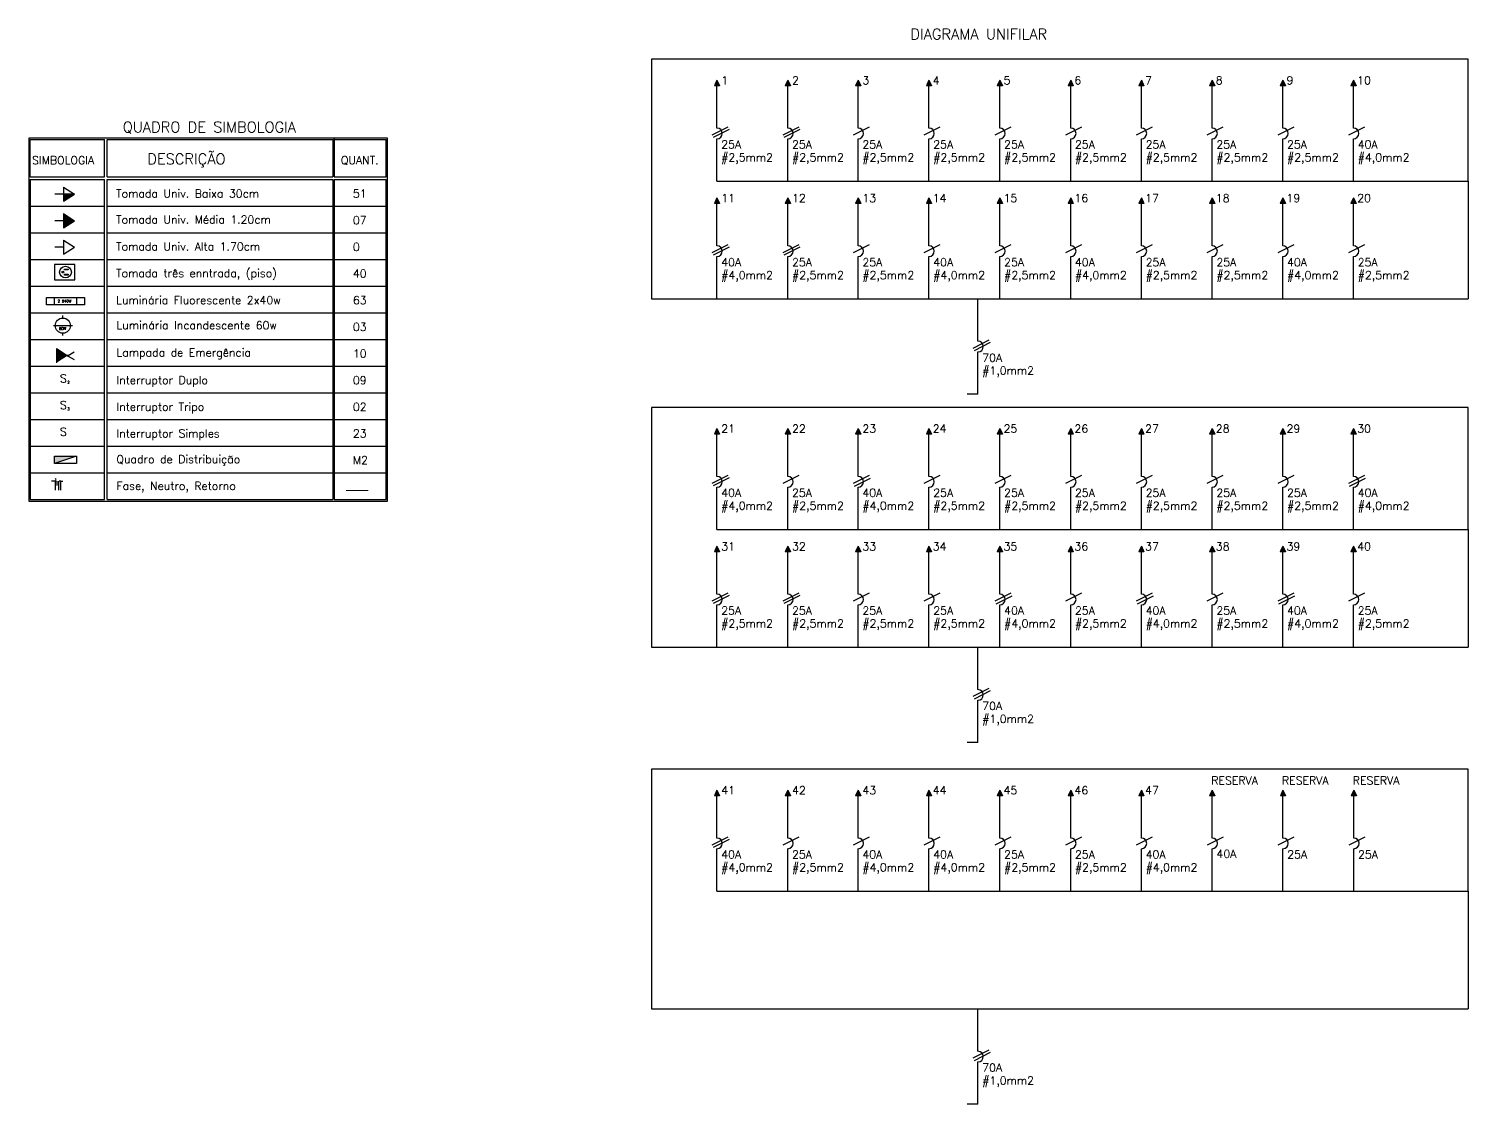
# Model space of a CAD drawing. Header units: millimetres. Extents: x 820 to 987, y 393 to 526.
# Drawn here: x 819.74 to 846.72, y 481.9 to 502.07 of the extents above; entities that cross this region are included whole.
import ezdxf

# ---------------------------------------------------------------- set-up
doc = ezdxf.new("R2010")
doc.units = ezdxf.units.MM
for name, color, linetype in [('can 03', 3, 'Continuous'), ('can01', 1, 'Continuous'), ('can02', 2, 'Continuous'), ('pena 01', 1, 'Continuous')]:
    doc.layers.add(name, color=color, linetype=linetype)
doc.styles.add('ROMANS', font='romans', dxfattribs={"height": 0.18})

msp = doc.modelspace()

# ---------------------------------------------------------------- hatches: boundary and pattern name
at = {"layer": 'can01'}
for points in [[(832.639, 501.108), (832.687, 501.002), (832.591, 501.002)], [(833.967, 501.108), (834.015, 501.002), (833.919, 501.002)], [(835.285, 501.108), (835.333, 501.002), (835.237, 501.002)], [(836.613, 501.108), (836.662, 501.002), (836.565, 501.002)], [(837.942, 501.108), (837.99, 501.002), (837.894, 501.002)], [(839.27, 501.108), (839.318, 501.002), (839.222, 501.002)], [(840.595, 501.108), (840.643, 501.002), (840.547, 501.002)], [(841.92, 501.108), (841.969, 501.002), (841.872, 501.002)], [(843.246, 501.108), (843.294, 501.002), (843.198, 501.002)], [(844.571, 501.108), (844.619, 501.002), (844.523, 501.002)], [(832.639, 498.899), (832.687, 498.793), (832.591, 498.793)], [(833.967, 498.899), (834.015, 498.793), (833.919, 498.793)], [(835.285, 498.899), (835.333, 498.793), (835.237, 498.793)], [(836.613, 498.899), (836.662, 498.793), (836.565, 498.793)], [(837.942, 498.899), (837.99, 498.793), (837.894, 498.793)], [(839.27, 498.899), (839.318, 498.793), (839.222, 498.793)], [(840.595, 498.899), (840.643, 498.793), (840.547, 498.793)], [(841.92, 498.899), (841.969, 498.793), (841.872, 498.793)], [(843.246, 498.899), (843.294, 498.793), (843.198, 498.793)], [(844.571, 498.899), (844.619, 498.793), (844.523, 498.793)], [(832.639, 494.576), (832.687, 494.47), (832.591, 494.47)], [(833.967, 494.576), (834.015, 494.47), (833.919, 494.47)], [(835.285, 494.576), (835.333, 494.47), (835.237, 494.47)], [(836.613, 494.576), (836.662, 494.47), (836.565, 494.47)], [(837.942, 494.576), (837.99, 494.47), (837.894, 494.47)], [(839.27, 494.576), (839.318, 494.47), (839.222, 494.47)], [(840.595, 494.576), (840.643, 494.47), (840.547, 494.47)], [(841.92, 494.576), (841.969, 494.47), (841.872, 494.47)], [(843.246, 494.576), (843.294, 494.47), (843.198, 494.47)], [(844.571, 494.576), (844.619, 494.47), (844.523, 494.47)], [(832.639, 492.368), (832.687, 492.261), (832.591, 492.261)], [(833.967, 492.368), (834.015, 492.261), (833.919, 492.261)], [(835.285, 492.368), (835.333, 492.261), (835.237, 492.261)], [(836.613, 492.368), (836.662, 492.261), (836.565, 492.261)], [(837.942, 492.368), (837.99, 492.261), (837.894, 492.261)], [(839.27, 492.368), (839.318, 492.261), (839.222, 492.261)], [(840.595, 492.368), (840.643, 492.261), (840.547, 492.261)], [(841.92, 492.368), (841.969, 492.261), (841.872, 492.261)], [(843.246, 492.368), (843.294, 492.261), (843.198, 492.261)], [(844.571, 492.368), (844.619, 492.261), (844.523, 492.261)], [(832.639, 487.795), (832.687, 487.688), (832.591, 487.688)], [(833.967, 487.795), (834.015, 487.688), (833.919, 487.688)], [(835.285, 487.795), (835.333, 487.688), (835.237, 487.688)], [(836.613, 487.795), (836.662, 487.688), (836.565, 487.688)], [(837.942, 487.795), (837.99, 487.688), (837.894, 487.688)], [(839.27, 487.795), (839.318, 487.688), (839.222, 487.688)], [(840.595, 487.795), (840.643, 487.688), (840.547, 487.688)], [(841.923, 487.795), (841.971, 487.688), (841.875, 487.688)], [(843.249, 487.795), (843.297, 487.688), (843.201, 487.688)], [(844.577, 487.795), (844.625, 487.688), (844.529, 487.688)]]:
    msp.add_hatch(color=256, dxfattribs=at).paths.add_polyline_path(points)
at = {"layer": 'can02'}
for points in [[(820.387, 498.837), (820.598, 498.969), (820.387, 498.969)], [(820.387, 498.605), (820.387, 498.34), (820.598, 498.472)], [(820.259, 496.072), (820.259, 495.808), (820.459, 495.934, -0.288345), (820.459, 495.946)], [(820.631, 494.057), (820.22, 494.057), (820.22, 493.921)]]:
    msp.add_hatch(color=256, dxfattribs=at).paths.add_polyline_path(points)

# ---------------------------------------------------------------- linework, layer by layer
at = {"layer": 'can01'}
for p, q in [((832.639, 501.108), (832.591, 501.002)), ((832.639, 501.108), (832.687, 501.002)), ((833.967, 501.108), (833.919, 501.002)), ((833.967, 501.108), (834.015, 501.002)), ((835.285, 501.108), (835.237, 501.002)), ((835.285, 501.108), (835.333, 501.002)), ((836.613, 501.108), (836.565, 501.002)), ((836.613, 501.108), (836.662, 501.002)), ((839.27, 501.108), (839.222, 501.002)), ((839.27, 501.108), (839.318, 501.002)), ((840.595, 501.108), (840.547, 501.002)), ((840.595, 501.108), (840.643, 501.002)), ((841.92, 501.108), (841.872, 501.002)), ((841.92, 501.108), (841.969, 501.002)), ((843.246, 501.108), (843.198, 501.002)), ((843.246, 501.108), (843.294, 501.002)), ((844.571, 501.108), (844.523, 501.002)), ((844.571, 501.108), (844.619, 501.002)), ((832.687, 501.002), (832.591, 501.002)), ((832.639, 500.208), (832.639, 501.002)), ((834.015, 501.002), (833.919, 501.002)), ((833.967, 500.208), (833.967, 501.002)), ((835.333, 501.002), (835.237, 501.002)), ((835.285, 500.208), (835.285, 501.002)), ((836.662, 501.002), (836.565, 501.002)), ((836.613, 500.208), (836.613, 501.002)), ((837.942, 500.208), (837.942, 501.002)), ((839.318, 501.002), (839.222, 501.002)), ((839.27, 500.208), (839.27, 501.002)), ((840.643, 501.002), (840.547, 501.002)), ((840.595, 500.208), (840.595, 501.002)), ((841.969, 501.002), (841.872, 501.002)), ((841.92, 500.208), (841.92, 501.002)), ((843.294, 501.002), (843.198, 501.002)), ((843.246, 500.208), (843.246, 501.002)), ((844.619, 501.002), (844.523, 501.002)), ((844.571, 500.208), (844.571, 501.002)), ((826.466, 500.019), (819.739, 500.019)), ((819.739, 500.019), (819.739, 496.244)), ((825.461, 500.019), (825.461, 499.294)), ((826.466, 493.214), (826.466, 500.019)), ((832.844, 500.227), (832.544, 500.076)), ((832.866, 500.182), (832.566, 500.031)), ((832.639, 499.215), (832.639, 500.008)), ((834.172, 500.227), (833.872, 500.076)), ((834.194, 500.182), (833.894, 500.031)), ((833.967, 499.215), (833.967, 500.008)), ((835.49, 500.227), (835.19, 500.076)), ((835.285, 499.215), (835.285, 500.008)), ((836.818, 500.227), (836.518, 500.076)), ((836.613, 499.215), (836.613, 500.008)), ((838.146, 500.227), (837.846, 500.076)), ((837.942, 499.215), (837.942, 500.008)), ((839.475, 500.227), (839.175, 500.076)), ((839.27, 499.215), (839.27, 500.008)), ((840.8, 500.227), (840.5, 500.076)), ((840.595, 499.215), (840.595, 500.008)), ((842.125, 500.227), (841.825, 500.076)), ((841.92, 499.215), (841.92, 500.008)), ((843.451, 500.227), (843.151, 500.076)), ((843.246, 499.215), (843.246, 500.008)), ((844.776, 500.227), (844.476, 500.076)), ((844.571, 499.215), (844.571, 500.008)), ((819.764, 499.994), (821.157, 499.994)), ((821.157, 499.294), (821.157, 499.994)), ((821.207, 499.994), (826.436, 499.994)), ((821.207, 499.294), (821.207, 499.994)), ((825.436, 499.994), (825.436, 499.294)), ((826.436, 499.294), (826.436, 499.994)), ((819.764, 499.294), (821.157, 499.294)), ((819.764, 499.244), (821.157, 499.244)), ((819.764, 499.244), (819.764, 496.244)), ((820.157, 499.294), (821.157, 499.294)), ((821.157, 496.244), (821.157, 499.244)), ((821.207, 499.294), (825.436, 499.294)), ((821.207, 499.294), (825.436, 499.294)), ((821.207, 496.244), (821.207, 499.244)), ((821.207, 499.244), (825.436, 499.244)), ((825.436, 499.244), (825.436, 496.244)), ((825.461, 499.294), (826.436, 499.294)), ((825.461, 499.244), (825.461, 496.244)), ((825.461, 499.244), (826.436, 499.244)), ((826.436, 493.244), (826.436, 499.244)), ((832.639, 499.215), (846.722, 499.215)), ((819.764, 498.744), (821.157, 498.744)), ((821.207, 498.744), (825.436, 498.744)), ((825.461, 498.744), (826.436, 498.744)), ((832.639, 498.899), (832.591, 498.793)), ((832.687, 498.793), (832.591, 498.793)), ((832.639, 498.899), (832.687, 498.793)), ((832.639, 497.999), (832.639, 498.793)), ((833.967, 498.899), (833.919, 498.793)), ((834.015, 498.793), (833.919, 498.793)), ((833.967, 498.899), (834.015, 498.793)), ((833.967, 497.999), (833.967, 498.793)), ((835.285, 498.899), (835.237, 498.793)), ((835.333, 498.793), (835.237, 498.793)), ((835.285, 498.899), (835.333, 498.793)), ((835.285, 497.999), (835.285, 498.793)), ((836.613, 498.899), (836.565, 498.793)), ((836.662, 498.793), (836.565, 498.793)), ((836.613, 498.899), (836.662, 498.793)), ((836.613, 497.999), (836.613, 498.793)), ((837.942, 498.899), (837.894, 498.793)), ((837.942, 498.899), (837.99, 498.793)), ((837.942, 497.999), (837.942, 498.793)), ((839.27, 498.899), (839.222, 498.793)), ((839.318, 498.793), (839.222, 498.793)), ((839.27, 498.899), (839.318, 498.793)), ((839.27, 497.999), (839.27, 498.793)), ((840.595, 498.899), (840.547, 498.793)), ((840.643, 498.793), (840.547, 498.793)), ((840.595, 498.899), (840.643, 498.793)), ((840.595, 497.999), (840.595, 498.793)), ((841.92, 498.899), (841.872, 498.793)), ((841.969, 498.793), (841.872, 498.793)), ((841.92, 498.899), (841.969, 498.793)), ((841.92, 497.999), (841.92, 498.793)), ((843.246, 498.899), (843.198, 498.793)), ((843.294, 498.793), (843.198, 498.793)), ((843.246, 498.899), (843.294, 498.793)), ((843.246, 497.999), (843.246, 498.793)), ((844.571, 498.899), (844.523, 498.793)), ((844.619, 498.793), (844.523, 498.793)), ((844.571, 498.899), (844.619, 498.793)), ((844.571, 497.999), (844.571, 498.793)), ((819.764, 498.244), (821.157, 498.244)), ((821.157, 496.244), (821.157, 498.244)), ((821.207, 496.244), (821.207, 498.244)), ((821.207, 498.244), (825.436, 498.244)), ((825.461, 498.244), (826.436, 498.244)), ((832.844, 498.018), (832.544, 497.867)), ((832.866, 497.973), (832.566, 497.822)), ((834.172, 498.018), (833.872, 497.867)), ((834.194, 497.973), (833.894, 497.822)), ((835.49, 498.018), (835.19, 497.867)), ((836.818, 498.018), (836.518, 497.867)), ((838.146, 498.018), (837.846, 497.867)), ((839.475, 498.018), (839.175, 497.867)), ((840.8, 498.018), (840.5, 497.867)), ((842.125, 498.018), (841.825, 497.867)), ((843.451, 498.018), (843.151, 497.867)), ((844.776, 498.018), (844.476, 497.867)), ((819.764, 497.744), (821.157, 497.744)), ((821.207, 497.744), (825.436, 497.744)), ((825.461, 497.744), (826.436, 497.744)), ((832.639, 497.006), (832.639, 497.799)), ((833.967, 497.006), (833.967, 497.799)), ((835.285, 497.006), (835.285, 497.799)), ((836.613, 497.006), (836.613, 497.799)), ((837.942, 497.006), (837.942, 497.799)), ((839.27, 497.006), (839.27, 497.799)), ((840.595, 497.006), (840.595, 497.799)), ((841.92, 497.006), (841.92, 497.799)), ((843.246, 497.006), (843.246, 497.799)), ((844.571, 497.006), (844.571, 497.799)), ((819.764, 497.244), (821.157, 497.244)), ((821.207, 497.244), (825.436, 497.244)), ((825.461, 497.244), (826.436, 497.244)), ((831.414, 497.006), (846.722, 497.006)), ((837.532, 496.211), (837.532, 497.004)), ((819.764, 496.744), (821.157, 496.744)), ((821.207, 496.744), (825.436, 496.744)), ((825.461, 496.744), (826.436, 496.744)), ((819.739, 496.244), (819.739, 495.744)), ((819.764, 496.244), (819.764, 495.744)), ((819.764, 496.244), (821.157, 496.244)), ((820.157, 496.244), (821.157, 496.244)), ((820.157, 496.244), (821.157, 496.244)), ((821.157, 495.744), (821.157, 496.244)), ((821.157, 495.744), (821.157, 496.244)), ((821.207, 495.744), (821.207, 496.244)), ((821.207, 495.744), (821.207, 496.244)), ((821.207, 496.244), (825.436, 496.244)), ((821.207, 496.244), (825.436, 496.244)), ((825.436, 496.244), (825.436, 495.744)), ((825.461, 496.244), (825.461, 495.744)), ((825.461, 496.244), (826.436, 496.244)), ((837.737, 496.229), (837.437, 496.078)), ((837.759, 496.185), (837.459, 496.034)), ((837.532, 495.217), (837.532, 496.011)), ((819.739, 495.744), (819.739, 493.214)), ((819.764, 495.744), (821.157, 495.744)), ((819.764, 495.744), (819.764, 493.244)), ((820.132, 495.744), (821.157, 495.744)), ((821.157, 493.244), (821.157, 495.744)), ((821.157, 495.244), (821.157, 495.744)), ((821.207, 493.244), (821.207, 495.744)), ((821.207, 495.244), (821.207, 495.744)), ((821.207, 495.744), (825.436, 495.744)), ((821.207, 495.744), (825.436, 495.744)), ((825.436, 495.744), (825.436, 493.244)), ((825.461, 495.744), (826.436, 495.744)), ((825.461, 495.744), (825.461, 493.244)), ((819.764, 495.244), (821.157, 495.244)), ((821.207, 495.244), (825.436, 495.244)), ((825.461, 495.244), (826.436, 495.244)), ((837.532, 495.217), (837.332, 495.217)), ((819.764, 494.744), (821.157, 494.744)), ((821.207, 494.744), (825.436, 494.744)), ((825.461, 494.744), (826.436, 494.744)), ((832.639, 494.576), (832.591, 494.47)), ((832.687, 494.47), (832.591, 494.47)), ((832.639, 494.576), (832.687, 494.47)), ((832.639, 493.676), (832.639, 494.47)), ((833.967, 494.576), (833.919, 494.47)), ((834.015, 494.47), (833.919, 494.47)), ((833.967, 494.576), (834.015, 494.47)), ((833.967, 493.676), (833.967, 494.47)), ((835.285, 494.576), (835.237, 494.47)), ((835.333, 494.47), (835.237, 494.47)), ((835.285, 494.576), (835.333, 494.47)), ((835.285, 493.676), (835.285, 494.47)), ((836.613, 494.576), (836.565, 494.47)), ((836.662, 494.47), (836.565, 494.47)), ((836.613, 494.576), (836.662, 494.47)), ((836.613, 493.676), (836.613, 494.47)), ((837.942, 493.676), (837.942, 494.47)), ((839.27, 494.576), (839.222, 494.47)), ((839.318, 494.47), (839.222, 494.47)), ((839.27, 494.576), (839.318, 494.47)), ((839.27, 493.676), (839.27, 494.47)), ((840.595, 494.576), (840.547, 494.47)), ((840.643, 494.47), (840.547, 494.47)), ((840.595, 494.576), (840.643, 494.47)), ((840.595, 493.676), (840.595, 494.47)), ((841.92, 494.576), (841.872, 494.47)), ((841.969, 494.47), (841.872, 494.47)), ((841.92, 494.576), (841.969, 494.47)), ((841.92, 493.676), (841.92, 494.47)), ((843.246, 494.576), (843.198, 494.47)), ((843.294, 494.47), (843.198, 494.47)), ((843.246, 494.576), (843.294, 494.47)), ((843.246, 493.676), (843.246, 494.47)), ((844.571, 494.576), (844.523, 494.47)), ((844.619, 494.47), (844.523, 494.47)), ((844.571, 494.576), (844.619, 494.47)), ((844.571, 493.676), (844.571, 494.47)), ((819.764, 494.244), (821.157, 494.244)), ((821.207, 494.244), (825.436, 494.244)), ((825.461, 494.244), (826.436, 494.244)), ((819.764, 493.744), (821.157, 493.744)), ((820.238, 493.585), (820.167, 493.586)), ((820.238, 493.421), (820.238, 493.585)), ((820.269, 493.503), (820.269, 493.585)), ((820.299, 493.421), (820.3, 493.585)), ((820.342, 493.585), (820.309, 493.585)), ((820.342, 493.585), (820.376, 493.585)), ((820.342, 493.421), (820.342, 493.585)), ((821.207, 493.744), (825.436, 493.744)), ((825.461, 493.744), (826.436, 493.744)), ((832.844, 493.695), (832.544, 493.544)), ((832.866, 493.65), (832.566, 493.499)), ((834.172, 493.695), (833.872, 493.544)), ((835.49, 493.695), (835.19, 493.544)), ((835.508, 493.638), (835.208, 493.487)), ((836.818, 493.695), (836.518, 493.544)), ((838.146, 493.695), (837.846, 493.544)), ((839.475, 493.695), (839.175, 493.544)), ((840.8, 493.695), (840.5, 493.544)), ((842.125, 493.695), (841.825, 493.544)), ((843.451, 493.695), (843.151, 493.544)), ((844.776, 493.695), (844.476, 493.544)), ((844.792, 493.64), (844.492, 493.489)), ((832.639, 492.683), (832.639, 493.476)), ((833.967, 492.683), (833.967, 493.476)), ((835.285, 492.683), (835.285, 493.476)), ((836.613, 492.683), (836.613, 493.476)), ((837.942, 492.683), (837.942, 493.476)), ((839.27, 492.683), (839.27, 493.476)), ((840.595, 492.683), (840.595, 493.476)), ((841.92, 492.683), (841.92, 493.476)), ((843.246, 492.683), (843.246, 493.476)), ((844.571, 492.683), (844.571, 493.476)), ((819.739, 493.214), (821.157, 493.214)), ((819.764, 493.244), (821.157, 493.244)), ((821.157, 493.214), (826.466, 493.214)), ((821.207, 493.244), (825.436, 493.244)), ((825.461, 493.244), (826.436, 493.244)), ((832.639, 492.683), (846.722, 492.683)), ((832.639, 492.368), (832.591, 492.261)), ((832.687, 492.261), (832.591, 492.261)), ((832.639, 492.368), (832.687, 492.261)), ((832.639, 491.468), (832.639, 492.261)), ((833.967, 492.368), (833.919, 492.261)), ((834.015, 492.261), (833.919, 492.261)), ((833.967, 492.368), (834.015, 492.261)), ((833.967, 491.468), (833.967, 492.261)), ((835.285, 492.368), (835.237, 492.261)), ((835.333, 492.261), (835.237, 492.261)), ((835.285, 492.368), (835.333, 492.261)), ((835.285, 491.468), (835.285, 492.261)), ((836.613, 492.368), (836.565, 492.261)), ((836.662, 492.261), (836.565, 492.261)), ((836.613, 492.368), (836.662, 492.261)), ((836.613, 491.468), (836.613, 492.261)), ((837.942, 492.368), (837.894, 492.261)), ((837.942, 492.368), (837.99, 492.261)), ((837.942, 491.468), (837.942, 492.261)), ((839.27, 492.368), (839.222, 492.261)), ((839.318, 492.261), (839.222, 492.261)), ((839.27, 492.368), (839.318, 492.261)), ((839.27, 491.468), (839.27, 492.261)), ((840.595, 492.368), (840.547, 492.261)), ((840.643, 492.261), (840.547, 492.261)), ((840.595, 492.368), (840.643, 492.261)), ((840.595, 491.468), (840.595, 492.261)), ((841.92, 492.368), (841.872, 492.261)), ((841.969, 492.261), (841.872, 492.261)), ((841.92, 492.368), (841.969, 492.261)), ((841.92, 491.468), (841.92, 492.261)), ((843.246, 492.368), (843.198, 492.261)), ((843.294, 492.261), (843.198, 492.261)), ((843.246, 492.368), (843.294, 492.261)), ((843.246, 491.468), (843.246, 492.261)), ((844.571, 492.368), (844.523, 492.261)), ((844.619, 492.261), (844.523, 492.261)), ((844.571, 492.368), (844.619, 492.261)), ((844.571, 491.468), (844.571, 492.261)), ((832.844, 491.486), (832.544, 491.335)), ((832.866, 491.442), (832.566, 491.291)), ((834.172, 491.486), (833.872, 491.335)), ((834.194, 491.442), (833.894, 491.291)), ((835.49, 491.486), (835.19, 491.335)), ((836.818, 491.486), (836.518, 491.335)), ((838.146, 491.486), (837.846, 491.335)), ((838.164, 491.429), (837.864, 491.278)), ((839.475, 491.486), (839.175, 491.335)), ((840.8, 491.486), (840.5, 491.335)), ((840.818, 491.429), (840.518, 491.278)), ((842.125, 491.486), (841.825, 491.335)), ((843.451, 491.486), (843.151, 491.335)), ((843.467, 491.431), (843.167, 491.28)), ((844.776, 491.486), (844.476, 491.335)), ((832.639, 490.474), (832.639, 491.268)), ((833.967, 490.474), (833.967, 491.268)), ((835.285, 490.474), (835.285, 491.268)), ((836.613, 490.474), (836.613, 491.268)), ((837.942, 490.474), (837.942, 491.268)), ((839.27, 490.474), (839.27, 491.268)), ((840.595, 490.474), (840.595, 491.268)), ((841.92, 490.474), (841.92, 491.268)), ((843.246, 490.474), (843.246, 491.268)), ((844.571, 490.474), (844.571, 491.268)), ((831.414, 490.474), (846.722, 490.474)), ((837.532, 489.679), (837.532, 490.473)), ((837.737, 489.698), (837.437, 489.547)), ((837.759, 489.653), (837.459, 489.502)), ((837.532, 488.686), (837.532, 489.479)), ((837.532, 488.686), (837.332, 488.686)), ((832.639, 487.795), (832.591, 487.688)), ((832.687, 487.688), (832.591, 487.688)), ((832.639, 487.795), (832.687, 487.688)), ((832.639, 486.895), (832.639, 487.688)), ((833.967, 487.795), (833.919, 487.688)), ((834.015, 487.688), (833.919, 487.688)), ((833.967, 487.795), (834.015, 487.688)), ((833.967, 486.895), (833.967, 487.688)), ((835.285, 487.795), (835.237, 487.688)), ((835.333, 487.688), (835.237, 487.688)), ((835.285, 487.795), (835.333, 487.688)), ((835.285, 486.895), (835.285, 487.688)), ((836.613, 487.795), (836.565, 487.688)), ((836.662, 487.688), (836.565, 487.688)), ((836.613, 487.795), (836.662, 487.688)), ((836.613, 486.895), (836.613, 487.688)), ((837.942, 486.895), (837.942, 487.688)), ((839.27, 487.795), (839.222, 487.688)), ((839.318, 487.688), (839.222, 487.688)), ((839.27, 487.795), (839.318, 487.688)), ((839.27, 486.895), (839.27, 487.688)), ((840.595, 487.795), (840.547, 487.688)), ((840.643, 487.688), (840.547, 487.688)), ((840.595, 487.795), (840.643, 487.688)), ((840.595, 486.895), (840.595, 487.688)), ((841.923, 487.795), (841.875, 487.688)), ((841.971, 487.688), (841.875, 487.688)), ((841.923, 487.795), (841.971, 487.688)), ((841.923, 486.895), (841.923, 487.688)), ((843.249, 487.795), (843.201, 487.688)), ((843.297, 487.688), (843.201, 487.688)), ((843.249, 487.795), (843.297, 487.688)), ((843.249, 486.895), (843.249, 487.688)), ((844.577, 487.795), (844.529, 487.688)), ((844.625, 487.688), (844.529, 487.688)), ((844.577, 487.795), (844.625, 487.688)), ((844.577, 486.895), (844.577, 487.688)), ((832.844, 486.913), (832.544, 486.762)), ((832.866, 486.869), (832.566, 486.717)), ((834.172, 486.913), (833.872, 486.762)), ((835.49, 486.913), (835.19, 486.762)), ((836.818, 486.913), (836.518, 486.762)), ((838.146, 486.913), (837.846, 486.762)), ((839.475, 486.913), (839.175, 486.762)), ((840.8, 486.913), (840.5, 486.762)), ((842.128, 486.913), (841.828, 486.762)), ((843.453, 486.913), (843.153, 486.762)), ((844.782, 486.913), (844.482, 486.762)), ((832.639, 485.901), (832.639, 486.695)), ((833.967, 485.901), (833.967, 486.695)), ((835.285, 485.901), (835.285, 486.695)), ((836.613, 485.901), (836.613, 486.695)), ((837.942, 485.901), (837.942, 486.695)), ((839.27, 485.901), (839.27, 486.695)), ((840.595, 485.901), (840.595, 486.695)), ((841.923, 485.901), (841.923, 486.695)), ((843.249, 485.901), (843.249, 486.695)), ((844.577, 485.901), (844.577, 486.695)), ((832.639, 485.901), (846.722, 485.901)), ((831.414, 483.692), (846.722, 483.692)), ((837.532, 482.897), (837.532, 483.691)), ((837.737, 482.916), (837.437, 482.765)), ((837.759, 482.871), (837.459, 482.72)), ((837.532, 481.904), (837.532, 482.697)), ((837.532, 481.904), (837.332, 481.904))]:
    msp.add_line(p, q, dxfattribs=at)
at = {"layer": 'can01', "color": 0}
for p, q in [((837.942, 501.108), (837.894, 501.002)), ((837.942, 501.108), (837.99, 501.002)), ((837.99, 501.002), (837.894, 501.002)), ((837.99, 498.793), (837.894, 498.793)), ((837.942, 494.576), (837.894, 494.47)), ((837.99, 494.47), (837.894, 494.47)), ((837.942, 494.576), (837.99, 494.47)), ((837.99, 492.261), (837.894, 492.261)), ((837.942, 487.795), (837.894, 487.688)), ((837.99, 487.688), (837.894, 487.688)), ((837.942, 487.795), (837.99, 487.688))]:
    msp.add_line(p, q, dxfattribs=at)
at = {"layer": 'can01'}
for centre in [(832.639, 500.108), (833.967, 500.108), (835.285, 500.108), (836.613, 500.108), (837.942, 500.108), (839.27, 500.108), (840.595, 500.108), (841.92, 500.108), (843.246, 500.108), (844.571, 500.108), (832.639, 497.899), (833.967, 497.899), (835.285, 497.899), (836.613, 497.899), (837.942, 497.899), (839.27, 497.899), (840.595, 497.899), (841.92, 497.899), (843.246, 497.899), (844.571, 497.899), (837.532, 496.111), (832.639, 493.576), (833.967, 493.576), (835.285, 493.576), (836.613, 493.576), (837.942, 493.576), (839.27, 493.576), (840.595, 493.576), (841.92, 493.576), (843.246, 493.576), (844.571, 493.576), (832.639, 491.368), (833.967, 491.368), (835.285, 491.368), (836.613, 491.368), (837.942, 491.368), (839.27, 491.368), (840.595, 491.368), (841.92, 491.368), (843.246, 491.368), (844.571, 491.368), (837.532, 489.579), (832.639, 486.795), (833.967, 486.795), (835.285, 486.795), (836.613, 486.795), (837.942, 486.795), (839.27, 486.795), (840.595, 486.795), (841.923, 486.795), (843.249, 486.795), (844.577, 486.795), (837.532, 482.797)]:
    msp.add_arc(centre, 0.1, 270, 90, dxfattribs=at)
at = {"layer": 'can02'}
for p, q in [((820.387, 498.969), (820.224, 498.969)), ((820.387, 499.101), (820.598, 498.969)), ((820.387, 499.101), (820.387, 498.837)), ((820.598, 498.969), (820.387, 498.969)), ((820.387, 498.837), (820.598, 498.969)), ((820.387, 498.472), (820.224, 498.472)), ((820.387, 498.605), (820.598, 498.472)), ((820.387, 498.605), (820.387, 498.34)), ((820.387, 498.34), (820.598, 498.472)), ((820.387, 497.976), (820.224, 497.976)), ((820.387, 498.108), (820.598, 497.976)), ((820.387, 498.108), (820.387, 497.844)), ((820.387, 497.844), (820.598, 497.976)), ((820.07, 497.032), (820.781, 497.032)), ((820.07, 496.895), (820.07, 497.032)), ((820.22, 496.895), (820.22, 497.032)), ((820.631, 497.032), (820.631, 496.895)), ((820.781, 497.032), (820.781, 496.895)), ((820.781, 496.895), (820.07, 496.895)), ((820.2, 496.504), (820.558, 496.504)), ((820.377, 496.646), (820.377, 496.692)), ((820.377, 496.317), (820.377, 496.361)), ((820.259, 496.072), (820.259, 495.808)), ((820.259, 496.072), (820.459, 495.946)), ((820.479, 495.946), (820.587, 496.014)), ((820.479, 495.934), (820.587, 495.866)), ((820.631, 494.057), (820.22, 493.921)), ((820.22, 493.921), (820.22, 494.057)), ((820.22, 494.057), (820.631, 494.057)), ((820.631, 493.921), (820.22, 493.921)), ((820.631, 494.057), (820.631, 493.921))]:
    msp.add_line(p, q, dxfattribs=at)
for points in [[(820.219, 497.652), (820.219, 497.365), (820.601, 497.365), (820.601, 497.652)], [(820.478, 497.56), (820.478, 497.547), (820.411, 497.547), (820.411, 497.56)], [(820.478, 497.466), (820.478, 497.453), (820.411, 497.453), (820.411, 497.466)]]:
    msp.add_lwpolyline(points, close=True, dxfattribs=at)
for centre, radius in [((820.427, 497.507), 0.11), ((820.377, 497.507), 0.016), ((820.377, 496.504), 0.142), ((820.469, 495.94), 0.0116)]:
    msp.add_circle(centre, radius, dxfattribs=at)
at = {"layer": 'pena 01'}
for p, q in [((846.722, 501.498), (831.414, 501.498)), ((831.414, 501.498), (831.414, 497.006)), ((846.722, 499.215), (846.722, 501.498)), ((819.764, 499.294), (819.764, 499.994)), ((846.722, 499.215), (846.722, 497.006)), ((846.722, 494.966), (831.414, 494.966)), ((831.414, 494.966), (831.414, 490.474)), ((846.722, 492.683), (846.722, 494.966)), ((846.722, 492.683), (846.722, 490.474)), ((846.722, 488.184), (831.414, 488.184)), ((831.414, 488.184), (831.414, 483.692)), ((846.722, 485.901), (846.722, 488.184)), ((846.722, 485.901), (846.722, 483.692))]:
    msp.add_line(p, q, dxfattribs=at)

# ---------------------------------------------------------------- texts
at = {"layer": 'can 03', "style": 'ROMANS'}
for s, p in [('DIAGRAMA UNIFILAR', (836.265, 501.87)), ('QUADRO DE SIMBOLOGIA', (821.5, 500.127)), ('DESCRIÇÃO', (821.961, 499.53))]:
    msp.add_text(s, height=0.2, dxfattribs=at).set_placement(p)
at = {"layer": 'can02', "style": 'ROMANS'}
for s, height, p in [('1', 0.15, (832.719, 501.028)), ('2', 0.15, (834.047, 501.028)), ('3', 0.15, (835.365, 501.028)), ('4', 0.15, (836.684, 501.028)), ('5', 0.15, (838.012, 501.028)), ('6', 0.15, (839.34, 501.028)), ('7', 0.15, (840.665, 501.028)), ('8', 0.15, (841.99, 501.028)), ('9', 0.15, (843.316, 501.028)), ('10', 0.15, (844.641, 501.028)), ('25A', 0.15, (832.719, 499.826)), ('#2,5mm2', 0.15, (832.719, 499.583)), ('25A', 0.15, (834.047, 499.826)), ('#2,5mm2', 0.15, (834.047, 499.583)), ('25A', 0.15, (835.365, 499.826)), ('#2,5mm2', 0.15, (835.365, 499.583)), ('25A', 0.15, (836.694, 499.826)), ('#2,5mm2', 0.15, (836.694, 499.583)), ('25A', 0.15, (838.022, 499.826)), ('#2,5mm2', 0.15, (838.022, 499.583)), ('25A', 0.15, (839.35, 499.826)), ('#2,5mm2', 0.15, (839.35, 499.583)), ('25A', 0.15, (840.675, 499.826)), ('#2,5mm2', 0.15, (840.675, 499.583)), ('25A', 0.15, (842.001, 499.826)), ('#2,5mm2', 0.15, (842.001, 499.583)), ('25A', 0.15, (843.326, 499.826)), ('#2,5mm2', 0.15, (843.326, 499.583)), ('40A', 0.15, (844.651, 499.826)), ('#4,0mm2', 0.15, (844.651, 499.583)), ('SIMBOLOGIA', 0.15, (819.8, 499.531)), ('QUANT.', 0.15, (825.589, 499.531)), ('Tomada Univ. Baixa 30cm', 0.15, (821.376, 498.905)), ('51', 0.15, (825.815, 498.905)), ('11', 0.15, (832.719, 498.82)), ('12', 0.15, (834.047, 498.82)), ('13', 0.15, (835.365, 498.82)), ('14', 0.15, (836.684, 498.82)), ('15', 0.15, (838.012, 498.82)), ('16', 0.15, (839.34, 498.82)), ('17', 0.15, (840.665, 498.82)), ('18', 0.15, (841.99, 498.82)), ('19', 0.15, (843.316, 498.82)), ('20', 0.15, (844.641, 498.82)), ('Tomada Univ. Média 1.20cm', 0.15, (821.376, 498.417)), ('07', 0.15, (825.815, 498.405)), ('Tomada Univ. Alta 1.70cm', 0.15, (821.376, 497.913)), ('0', 0.15, (825.815, 497.905)), ('Tomada três enntrada, (piso)', 0.15, (821.376, 497.413)), ('40A', 0.15, (832.719, 497.617)), ('25A', 0.15, (834.047, 497.617)), ('25A', 0.15, (835.365, 497.617)), ('40A', 0.15, (836.694, 497.617)), ('25A', 0.15, (838.022, 497.617)), ('40A', 0.15, (839.35, 497.617)), ('25A', 0.15, (840.675, 497.617)), ('25A', 0.15, (842.001, 497.617)), ('40A', 0.15, (843.326, 497.617)), ('25A', 0.15, (844.651, 497.617)), ('40', 0.15, (825.815, 497.405)), ('#4,0mm2', 0.15, (832.719, 497.375)), ('#2,5mm2', 0.15, (834.047, 497.375)), ('#2,5mm2', 0.15, (835.365, 497.375)), ('#4,0mm2', 0.15, (836.694, 497.375)), ('#2,5mm2', 0.15, (838.022, 497.375)), ('#4,0mm2', 0.15, (839.35, 497.375)), ('#2,5mm2', 0.15, (840.675, 497.375)), ('#2,5mm2', 0.15, (842.001, 497.375)), ('#4,0mm2', 0.15, (843.326, 497.375)), ('#2,5mm2', 0.15, (844.651, 497.375)), ('Luminária Fluorescente 2x40w', 0.15, (821.376, 496.906)), ('63', 0.15, (825.815, 496.905)), ('2 X40W', 0.05, (820.28, 496.938)), ('Luminária Incandescente 60w', 0.15, (821.382, 496.435)), ('03', 0.15, (825.815, 496.405)), ('60W', 0.05, (820.303, 496.424)), ('Lampada de Emergência', 0.15, (821.382, 495.923)), ('10', 0.15, (825.815, 495.905)), ('70A', 0.15, (837.612, 495.828)), ('#1,0mm2', 0.15, (837.612, 495.586)), ('S', 0.15, (820.323, 495.438)), ('2', 0.05, (820.461, 495.416)), ('Interruptor Duplo ', 0.15, (821.382, 495.407)), ('09', 0.15, (825.815, 495.405)), ('S', 0.15, (820.323, 494.938)), ('3', 0.05, (820.461, 494.916)), ('Interruptor Tripo ', 0.15, (821.382, 494.907)), ('02', 0.15, (825.815, 494.905)), ('21', 0.15, (832.719, 494.497)), ('22', 0.15, (834.047, 494.497)), ('23', 0.15, (835.365, 494.497)), ('24', 0.15, (836.684, 494.497)), ('25', 0.15, (838.012, 494.497)), ('26', 0.15, (839.34, 494.497)), ('27', 0.15, (840.665, 494.497)), ('28', 0.15, (841.99, 494.497)), ('29', 0.15, (843.316, 494.497)), ('30', 0.15, (844.641, 494.497)), ('S', 0.15, (820.323, 494.438)), ('Interruptor Simples', 0.15, (821.382, 494.407)), ('23', 0.15, (825.815, 494.406)), ('Quadro de Distribuição', 0.15, (821.382, 493.923)), ('M2', 0.15, (825.815, 493.906)), ('Fase, Neutro, Retorno', 0.15, (821.382, 493.423)), ('____', 0.15, (825.689, 493.429)), ('40A', 0.15, (832.719, 493.294)), ('25A', 0.15, (834.047, 493.294)), ('40A', 0.15, (835.365, 493.294)), ('25A', 0.15, (836.694, 493.294)), ('25A', 0.15, (838.022, 493.294)), ('25A', 0.15, (839.35, 493.294)), ('25A', 0.15, (840.675, 493.294)), ('25A', 0.15, (842.001, 493.294)), ('25A', 0.15, (843.326, 493.294)), ('40A', 0.15, (844.651, 493.294)), ('#4,0mm2', 0.15, (832.719, 493.052)), ('#2,5mm2', 0.15, (834.047, 493.052)), ('#4,0mm2', 0.15, (835.365, 493.052)), ('#2,5mm2', 0.15, (836.694, 493.052)), ('#2,5mm2', 0.15, (838.022, 493.052)), ('#2,5mm2', 0.15, (839.35, 493.052)), ('#2,5mm2', 0.15, (840.675, 493.052)), ('#2,5mm2', 0.15, (842.001, 493.052)), ('#2,5mm2', 0.15, (843.326, 493.052)), ('#4,0mm2', 0.15, (844.651, 493.052)), ('31', 0.15, (832.719, 492.288)), ('32', 0.15, (834.047, 492.288)), ('33', 0.15, (835.365, 492.288)), ('34', 0.15, (836.684, 492.288)), ('35', 0.15, (838.012, 492.288)), ('36', 0.15, (839.34, 492.288)), ('37', 0.15, (840.665, 492.288)), ('38', 0.15, (841.99, 492.288)), ('39', 0.15, (843.316, 492.288)), ('40', 0.15, (844.641, 492.288)), ('25A', 0.15, (832.719, 491.085)), ('25A', 0.15, (834.047, 491.085)), ('25A', 0.15, (835.365, 491.085)), ('25A', 0.15, (836.694, 491.085)), ('40A', 0.15, (838.022, 491.085)), ('25A', 0.15, (839.35, 491.085)), ('40A', 0.15, (840.675, 491.085)), ('25A', 0.15, (842.001, 491.085)), ('40A', 0.15, (843.326, 491.085)), ('25A', 0.15, (844.651, 491.085)), ('#2,5mm2', 0.15, (832.719, 490.843)), ('#2,5mm2', 0.15, (834.047, 490.843)), ('#2,5mm2', 0.15, (835.365, 490.843)), ('#2,5mm2', 0.15, (836.694, 490.843)), ('#4,0mm2', 0.15, (838.022, 490.843)), ('#2,5mm2', 0.15, (839.35, 490.843)), ('#4,0mm2', 0.15, (840.675, 490.843)), ('#2,5mm2', 0.15, (842.001, 490.843)), ('#4,0mm2', 0.15, (843.326, 490.843)), ('#2,5mm2', 0.15, (844.651, 490.843)), ('70A', 0.15, (837.612, 489.297)), ('#1,0mm2', 0.15, (837.612, 489.054)), ('41', 0.15, (832.719, 487.715)), ('42', 0.15, (834.047, 487.715)), ('43', 0.15, (835.365, 487.715)), ('44', 0.15, (836.684, 487.715)), ('45', 0.15, (838.012, 487.715)), ('46', 0.15, (839.34, 487.715)), ('47', 0.15, (840.665, 487.715)), ('RESERVA', 0.15, (841.905, 487.899)), ('RESERVA', 0.15, (843.23, 487.899)), ('RESERVA', 0.15, (844.558, 487.899)), ('40A', 0.15, (832.719, 486.512)), ('25A', 0.15, (834.047, 486.512)), ('40A', 0.15, (835.365, 486.512)), ('40A', 0.15, (836.694, 486.512)), ('25A', 0.15, (838.022, 486.512)), ('25A', 0.15, (839.35, 486.512)), ('40A', 0.15, (840.675, 486.512)), ('40A', 0.15, (842.003, 486.524)), ('25A', 0.15, (843.329, 486.512)), ('25A', 0.15, (844.657, 486.512)), ('#4,0mm2', 0.15, (832.719, 486.27)), ('#2,5mm2', 0.15, (834.047, 486.27)), ('#4,0mm2', 0.15, (835.365, 486.27)), ('#4,0mm2', 0.15, (836.694, 486.27)), ('#2,5mm2', 0.15, (838.022, 486.27)), ('#2,5mm2', 0.15, (839.35, 486.27)), ('#4,0mm2', 0.15, (840.675, 486.27)), ('70A', 0.15, (837.612, 482.515)), ('#1,0mm2', 0.15, (837.612, 482.273))]:
    msp.add_text(s, height=height, dxfattribs=at).set_placement(p)
msp.add_text('1', height=0.05, rotation=0.4471, dxfattribs=at).set_placement((820.223, 493.585))

doc.saveas('drawing.dxf')
